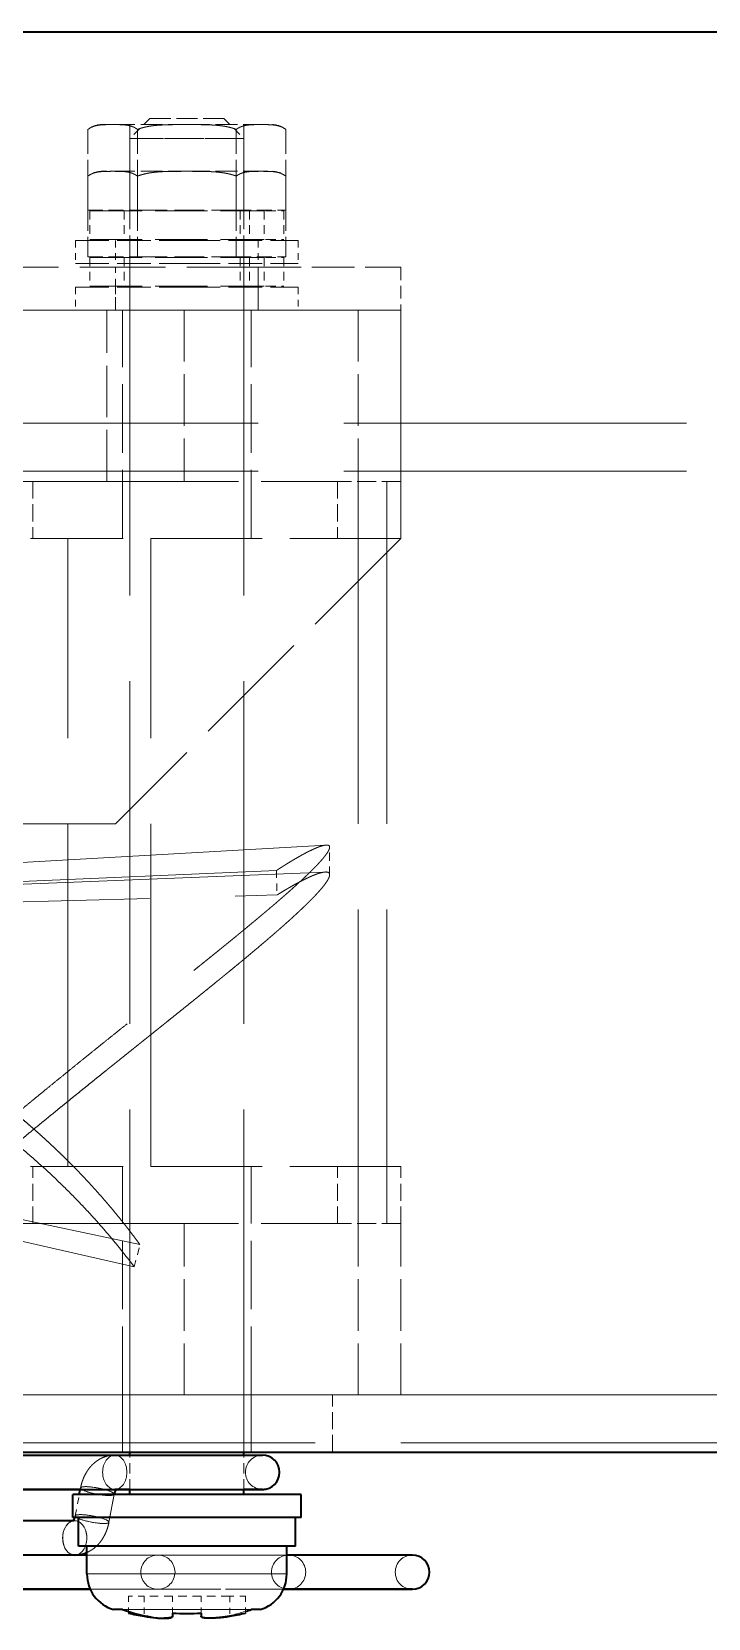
# Model space of a CAD drawing. Extents: x 23 to 587, y 4 to 413.
# Drawn here: x 335.94 to 347.79, y 298.57 to 326.36 of the extents above; entities that cross this region are included whole.
import ezdxf

# ---------------------------------------------------------------- set-up
doc = ezdxf.new("R2010")
doc.units = 0
doc.linetypes.add('DASHED', pattern=[15, 12, -3])
doc.layers.get('0').update_dxf_attribs({"lineweight": 13})

# ---------------------------------------------------------------- blocks, each defined once
blk = doc.blocks.new('BLOCK398')
at = {"color": 7, "lineweight": 35}
for p, q in [((-67.61, -66.05), (556.39, -66.05)), ((-65.61, -115.8), (554.39, -115.8)), ((463.39, -119.408), (414.39, -119.408)), ((463.506, -120.608), (414.39, -120.608)), ((414.39, -120.608), (463.506, -120.608)), ((463.506, -120.608), (414.39, -120.608)), ((414.39, -120.608), (463.506, -120.608)), ((463.506, -120.608), (414.39, -120.608)), ((414.39, -120.608), (463.506, -120.608))]:
    blk.add_line(p, q, dxfattribs=at)
at = {"color": 7, "linetype": 'DASHED', "lineweight": 13, "ltscale": 0.009608}
for p, q in [((463.89, -69.303), (464.274, -69.303)), ((463.89, -70.94), (464.274, -70.94))]:
    blk.add_line(p, q, dxfattribs=at)
at = {"color": 7, "linetype": 'DASHED', "lineweight": 13, "ltscale": 0.000444899}
for p, q in [((464.292, -69.303), (464.274, -69.303)), ((464.292, -70.94), (464.274, -70.94))]:
    blk.add_line(p, q, dxfattribs=at)
at = {"color": 7, "linetype": 'DASHED', "lineweight": 13, "ltscale": 0.000446176}
for p, q in [((464.31, -69.303), (464.292, -69.303)), ((464.31, -70.94), (464.292, -70.94))]:
    blk.add_line(p, q, dxfattribs=at)
at = {"color": 7, "linetype": 'DASHED', "lineweight": 13, "ltscale": 0.063612}
for p, q in [((464.31, -69.303), (466.854, -69.303)), ((464.31, -70.94), (466.854, -70.94))]:
    blk.add_line(p, q, dxfattribs=at)
at = {"color": 7, "linetype": 'DASHED', "lineweight": 13, "ltscale": 0.024749}
for p, q in [((465.59, -69.093), (464.89, -69.793)), ((468.19, -69.093), (468.89, -69.793))]:
    blk.add_line(p, q, dxfattribs=at)
at = {"color": 7, "linetype": 'DASHED', "lineweight": 13, "ltscale": 0.075}
for p, q in [((464.89, -69.303), (464.89, -72.303)), ((468.89, -69.303), (468.89, -72.303)), ((464.89, -70.94), (464.89, -73.94)), ((468.89, -70.94), (468.89, -73.94))]:
    blk.add_line(p, q, dxfattribs=at)
at = {"color": 7, "linetype": 'DASHED', "lineweight": 13, "ltscale": 0.003979}
blk.add_line((465.749, -69.093), (465.59, -69.093), dxfattribs=at)
at = {"color": 7, "linetype": 'DASHED', "lineweight": 13, "ltscale": 0.061021}
blk.add_line((468.19, -69.093), (465.749, -69.093), dxfattribs=at)
at = {"color": 7, "linetype": 'DASHED', "lineweight": 13, "ltscale": 0.000889642}
for p, q in [((466.89, -69.303), (466.854, -69.303)), ((466.89, -70.94), (466.854, -70.94))]:
    blk.add_line(p, q, dxfattribs=at)
at = {"color": 7, "linetype": 'DASHED', "lineweight": 13, "ltscale": 0.000892508}
for p, q in [((466.926, -69.303), (466.89, -69.303)), ((466.926, -70.94), (466.89, -70.94))]:
    blk.add_line(p, q, dxfattribs=at)
at = {"color": 7, "linetype": 'DASHED', "lineweight": 13, "ltscale": 0.064059}
for p, q in [((466.926, -69.303), (469.488, -69.303)), ((466.926, -70.94), (469.488, -70.94))]:
    blk.add_line(p, q, dxfattribs=at)
at = {"color": 7, "linetype": 'DASHED', "lineweight": 13, "ltscale": 0.000884856}
for p, q in [((469.488, -69.303), (469.524, -69.303)), ((469.488, -70.94), (469.524, -70.94))]:
    blk.add_line(p, q, dxfattribs=at)
at = {"color": 7, "linetype": 'DASHED', "lineweight": 13, "ltscale": 0.009181}
for p, q in [((469.523, -69.303), (469.89, -69.303)), ((469.523, -70.94), (469.89, -70.94))]:
    blk.add_line(p, q, dxfattribs=at)
at = {"color": 7, "linetype": 'DASHED', "lineweight": 13, "ltscale": 0.070753}
for p, q in [((463.426, -69.473), (463.426, -72.303)), ((465.158, -69.473), (465.158, -72.303)), ((465.158, -69.473), (465.158, -72.303)), ((468.622, -69.473), (468.622, -72.303)), ((468.622, -69.473), (468.622, -72.303)), ((470.354, -69.473), (470.354, -72.303)), ((463.426, -71.109), (463.426, -73.94)), ((465.158, -71.109), (465.158, -73.94)), ((465.158, -71.109), (465.158, -73.94)), ((468.622, -71.109), (468.622, -73.94)), ((468.622, -71.109), (468.622, -73.94)), ((470.354, -71.109), (470.354, -73.94))]:
    blk.add_line(p, q, dxfattribs=at)
at = {"color": 7, "linetype": 'DASHED', "lineweight": 13, "ltscale": 0.093879}
for p, q in [((468.645, -69.793), (464.89, -69.793)), ((468.89, -69.793), (465.135, -69.793))]:
    blk.add_line(p, q, dxfattribs=at)
at = {"color": 7, "linetype": 'DASHED', "lineweight": 13}
for p, q in [((464.89, -115.8), (464.89, -69.793)), ((468.89, -115.8), (468.89, -69.793)), ((14.39, -75.8), (474.39, -75.8)), ((466.79, -75.8), (361.99, -75.8)), ((-67.61, -79.759), (556.39, -79.759)), ((-67.61, -79.759), (556.39, -79.759)), ((-67.61, -81.441), (556.39, -81.441)), ((466.79, -81.8), (361.99, -81.8)), ((464.084, -81.8), (436.655, -81.8)), ((472.89, -81.8), (472.89, -107.8)), ((473.89, -81.8), (473.89, -107.8)), ((462.723, -105.8), (462.723, -83.8)), ((462.723, -105.8), (462.723, -83.8)), ((465.624, -105.8), (465.624, -83.8)), ((465.624, -105.8), (465.624, -83.8)), ((464.39, -93.8), (415.272, -93.8)), ((471.769, -94.539), (439.338, -96.382)), ((470.029, -95.431), (438.581, -96.77)), ((471.743, -95.483), (439.326, -96.793)), ((438.591, -97.142), (470.052, -96.287)), ((465.048, -109.316), (436.415, -102.807)), ((465.246, -108.534), (436.501, -102.467)), ((466.79, -107.8), (361.99, -107.8)), ((-65.61, -113.8), (554.39, -113.8)), ((466.79, -113.8), (361.99, -113.8)), ((-65.61, -115.482), (554.39, -115.482)), ((462.963, -118.208), (419.402, -118.208)), ((414.39, -119.408), (474.79, -119.408)), ((470.454, -119.408), (414.39, -119.408)), ((414.39, -119.408), (470.454, -119.408)), ((465.875, -119.408), (414.39, -119.408)), ((414.39, -119.408), (465.875, -119.408)), ((462.963, -119.408), (419.402, -119.408))]:
    blk.add_line(p, q, dxfattribs=at)
at = {"color": 7, "linetype": 'DASHED', "lineweight": 13, "ltscale": 0.043301}
for p, q in [((463.426, -72.303), (465.158, -72.303)), ((468.622, -72.303), (470.354, -72.303)), ((463.426, -73.94), (465.158, -73.94)), ((468.622, -73.94), (470.354, -73.94))]:
    blk.add_line(p, q, dxfattribs=at)
at = {"color": 7, "linetype": 'DASHED', "lineweight": 13, "ltscale": 0.152682}
for p, q in [((463.49, -72.325), (469.597, -72.325)), ((463.49, -73.325), (469.597, -73.325)), ((463.49, -73.962), (469.597, -73.962)), ((463.49, -74.962), (469.597, -74.962))]:
    blk.add_line(p, q, dxfattribs=at)
at = {"color": 7, "linetype": 'DASHED', "lineweight": 13, "ltscale": 0.025}
for p, q in [((463.49, -72.325), (463.49, -73.325)), ((464.69, -72.325), (464.69, -73.325)), ((468.752, -72.325), (468.752, -73.325)), ((469.079, -72.325), (469.079, -73.325)), ((469.09, -72.325), (469.09, -73.325)), ((469.597, -72.325), (469.597, -73.325)), ((470.283, -72.325), (470.283, -73.325)), ((470.29, -72.325), (470.29, -73.325)), ((463.49, -73.962), (463.49, -74.962)), ((464.69, -73.962), (464.69, -74.962)), ((468.752, -73.962), (468.752, -74.962)), ((469.079, -73.962), (469.079, -74.962)), ((469.09, -73.962), (469.09, -74.962)), ((469.597, -73.962), (469.597, -74.962)), ((470.283, -73.962), (470.283, -74.962)), ((470.29, -73.962), (470.29, -74.962)), ((466.39, -120.843), (465.39, -120.843)), ((467.39, -120.843), (466.39, -120.843)), ((468.39, -120.843), (467.39, -120.843))]:
    blk.add_line(p, q, dxfattribs=at)
at = {"color": 7, "linetype": 'DASHED', "lineweight": 13, "ltscale": 0.086603}
for p, q in [((465.158, -72.303), (468.622, -72.303)), ((465.158, -73.94), (468.622, -73.94))]:
    blk.add_line(p, q, dxfattribs=at)
at = {"color": 7, "linetype": 'DASHED', "lineweight": 13, "ltscale": 0.030093}
for p, q in [((469.079, -72.325), (470.283, -72.325)), ((469.079, -73.325), (470.283, -73.325)), ((469.079, -73.962), (470.283, -73.962)), ((469.079, -74.962), (470.283, -74.962))]:
    blk.add_line(p, q, dxfattribs=at)
at = {"color": 7, "linetype": 'DASHED', "lineweight": 13, "ltscale": 0.000170385}
for p, q in [((470.283, -72.325), (470.29, -72.325)), ((470.283, -73.325), (470.29, -73.325)), ((470.283, -73.962), (470.29, -73.962)), ((470.283, -74.962), (470.29, -74.962))]:
    blk.add_line(p, q, dxfattribs=at)
at = {"color": 7, "linetype": 'DASHED', "lineweight": 13, "ltscale": 0.0975}
for p, q in [((462.99, -73.363), (466.89, -73.363)), ((466.89, -73.363), (470.79, -73.363)), ((462.99, -74.163), (466.89, -74.163)), ((466.89, -74.163), (470.79, -74.163)), ((462.99, -75), (466.89, -75)), ((466.89, -75), (470.79, -75)), ((462.99, -75.8), (466.89, -75.8)), ((466.89, -75.8), (470.79, -75.8))]:
    blk.add_line(p, q, dxfattribs=at)
at = {"color": 7, "linetype": 'DASHED', "lineweight": 13, "ltscale": 0.02}
for p, q in [((462.99, -73.363), (462.99, -74.163)), ((464.39, -73.363), (464.39, -74.163)), ((469.39, -73.363), (469.39, -74.163)), ((470.79, -73.363), (470.79, -74.163)), ((462.99, -75), (462.99, -75.8)), ((464.39, -75), (464.39, -75.8)), ((469.39, -75), (469.39, -75.8)), ((470.79, -75), (470.79, -75.8))]:
    blk.add_line(p, q, dxfattribs=at)
at = {"color": 7, "linetype": 'DASHED', "lineweight": 13, "ltscale": 0.25}
blk.add_line((459.39, -74.3), (469.39, -74.3), dxfattribs=at)
at = {"color": 7, "linetype": 'DASHED', "lineweight": 13, "ltscale": 0.0375}
for p, q in [((464.39, -75.8), (464.39, -74.3)), ((469.39, -74.3), (469.39, -75.8)), ((469.39, -75.8), (469.39, -74.3)), ((474.39, -74.3), (474.39, -75.8))]:
    blk.add_line(p, q, dxfattribs=at)
at = {"color": 7, "linetype": 'DASHED', "lineweight": 13, "ltscale": 0.125}
blk.add_line((469.39, -74.3), (474.39, -74.3), dxfattribs=at)
at = {"color": 7, "linetype": 'DASHED', "lineweight": 13, "ltscale": 0.090002}
blk.add_line((459.39, -75.8), (462.99, -75.8), dxfattribs=at)
at = {"color": 7, "linetype": 'DASHED', "lineweight": 13, "ltscale": 0.15}
for p, q in [((464.084, -81.8), (464.084, -75.8)), ((466.79, -75.8), (466.79, -81.8)), ((466.79, -75.8), (466.79, -81.8)), ((472.89, -75.8), (472.89, -81.8)), ((474.39, -75.8), (474.39, -81.8)), ((466.79, -113.8), (466.79, -107.8)), ((466.79, -113.8), (466.79, -107.8)), ((472.89, -113.8), (472.89, -107.8)), ((474.39, -113.8), (474.39, -107.8))]:
    blk.add_line(p, q, dxfattribs=at)
at = {"color": 7, "linetype": 'DASHED', "lineweight": 13, "ltscale": 0.2}
for p, q in [((464.64, -83.8), (464.64, -75.8)), ((464.64, -83.8), (464.64, -75.8)), ((469.14, -83.8), (469.14, -75.8)), ((469.14, -83.8), (469.14, -75.8)), ((474.39, -75.8), (474.39, -83.8)), ((464.64, -113.8), (464.64, -105.8)), ((464.64, -113.8), (464.64, -105.8)), ((469.14, -113.8), (469.14, -105.8)), ((469.14, -113.8), (469.14, -105.8))]:
    blk.add_line(p, q, dxfattribs=at)
at = {"color": 7, "linetype": 'DASHED', "lineweight": 13, "ltscale": 0.19}
for p, q in [((466.79, -75.8), (474.39, -75.8)), ((466.79, -113.8), (474.39, -113.8))]:
    blk.add_line(p, q, dxfattribs=at)
at = {"color": 7, "linetype": 'DASHED', "lineweight": 13, "ltscale": 0.089998}
blk.add_line((470.79, -75.8), (474.39, -75.8), dxfattribs=at)
at = {"color": 7, "linetype": 'DASHED', "lineweight": 13, "ltscale": 0.05}
for p, q in [((461.492, -81.8), (461.492, -83.8)), ((461.492, -81.8), (461.492, -83.8)), ((472.164, -81.8), (472.164, -83.8)), ((472.164, -81.8), (472.164, -83.8)), ((474.39, -83.8), (474.39, -81.8)), ((474.39, -83.8), (474.39, -81.8)), ((461.492, -107.8), (461.492, -105.8)), ((461.492, -107.8), (461.492, -105.8)), ((472.164, -107.8), (472.164, -105.8)), ((472.164, -107.8), (472.164, -105.8)), ((474.39, -107.8), (474.39, -105.8)), ((474.39, -107.8), (474.39, -105.8)), ((464.64, -115.8), (464.64, -113.8)), ((464.64, -113.8), (464.64, -115.8)), ((469.14, -115.8), (469.14, -113.8)), ((469.14, -113.8), (469.14, -115.8)), ((471.99, -115.8), (471.99, -113.8))]:
    blk.add_line(p, q, dxfattribs=at)
at = {"color": 7, "linetype": 'DASHED', "lineweight": 13, "ltscale": 0.266794}
for p, q in [((461.492, -81.8), (472.164, -81.8)), ((461.492, -107.8), (472.164, -107.8))]:
    blk.add_line(p, q, dxfattribs=at)
at = {"color": 7, "linetype": 'DASHED', "lineweight": 13, "ltscale": 0.05565}
for p, q in [((474.39, -81.8), (472.164, -81.8)), ((474.39, -107.8), (472.164, -107.8))]:
    blk.add_line(p, q, dxfattribs=at)
at = {"color": 7, "linetype": 'DASHED', "lineweight": 13, "ltscale": 0.32435}
for p, q in [((474.39, -83.8), (461.416, -83.8)), ((474.39, -105.8), (461.416, -105.8))]:
    blk.add_line(p, q, dxfattribs=at)
at = {"color": 7, "linetype": 'DASHED', "lineweight": 13, "ltscale": 0.353553}
blk.add_line((474.39, -83.8), (464.39, -93.8), dxfattribs=at)
at = {"color": 7, "linetype": 'DASHED', "lineweight": 13, "ltscale": 0.024122}
blk.add_line((471.89, -95.581), (471.89, -94.616), dxfattribs=at)
at = {"color": 7, "linetype": 'DASHED', "lineweight": 13, "ltscale": 0.021412}
blk.add_line((470.029, -95.431), (470.051, -96.287), dxfattribs=at)
at = {"color": 7, "linetype": 'DASHED', "lineweight": 13, "ltscale": 0.020169}
blk.add_line((465.048, -109.316), (465.246, -108.534), dxfattribs=at)
at = {"color": 7, "lineweight": 13}
blk.add_line((-65.61, -113.8), (554.39, -113.8), dxfattribs=at)
at = {"color": 7, "lineweight": 35, "ltscale": 0.109234}
for p, q in [((460.476, -115.908), (464.845, -115.908)), ((460.476, -117.108), (464.845, -117.108))]:
    blk.add_line(p, q, dxfattribs=at)
at = {"color": 7, "linetype": 'DASHED', "lineweight": 13, "ltscale": 0.109234}
for p, q in [((464.845, -115.908), (460.476, -115.908)), ((468.735, -115.908), (464.365, -115.908)), ((464.365, -115.908), (468.735, -115.908))]:
    blk.add_line(p, q, dxfattribs=at)
at = {"color": 7, "lineweight": 35, "ltscale": 0.117364}
for p, q in [((464.845, -115.908), (469.54, -115.908)), ((464.845, -117.108), (469.54, -117.108))]:
    blk.add_line(p, q, dxfattribs=at)
at = {"color": 7, "linetype": 'DASHED', "lineweight": 13, "ltscale": 0.048614}
blk.add_line((466.79, -115.908), (464.845, -115.908), dxfattribs=at)
at = {"color": 7, "lineweight": 35, "ltscale": 0.002707}
for p, q in [((464.89, -115.908), (464.89, -115.8)), ((468.89, -115.908), (468.89, -115.8))]:
    blk.add_line(p, q, dxfattribs=at)
at = {"color": 7, "linetype": 'DASHED', "lineweight": 13, "ltscale": 0.03}
for p, q in [((464.89, -117.108), (464.89, -115.908)), ((468.89, -117.108), (468.89, -115.908))]:
    blk.add_line(p, q, dxfattribs=at)
at = {"color": 7, "linetype": 'DASHED', "lineweight": 13, "ltscale": 0.06875}
blk.add_line((469.54, -115.908), (466.79, -115.908), dxfattribs=at)
at = {"color": 7, "linetype": 'DASHED', "lineweight": 13, "ltscale": 0.020136}
for p, q in [((469.54, -115.908), (468.735, -115.908)), ((468.735, -115.908), (469.54, -115.908))]:
    blk.add_line(p, q, dxfattribs=at)
at = {"color": 7, "lineweight": 35, "ltscale": 0.06579}
blk.add_line((463.158, -117.108), (460.526, -117.108), dxfattribs=at)
at = {"color": 7, "lineweight": 35, "ltscale": 0.004694}
blk.add_line((463.123, -117.293), (463.158, -117.108), dxfattribs=at)
at = {"color": 7, "lineweight": 35, "ltscale": 0.004696}
blk.add_line((463.123, -117.293), (463.158, -117.108), dxfattribs=at)
at = {"color": 7, "linetype": 'DASHED', "lineweight": 13, "ltscale": 0.001315}
blk.add_line((463.158, -117.108), (463.167, -117.057), dxfattribs=at)
at = {"color": 7, "linetype": 'DASHED', "lineweight": 13, "ltscale": 0.001313}
blk.add_line((463.158, -117.108), (463.167, -117.057), dxfattribs=at)
at = {"color": 7, "linetype": 'DASHED', "lineweight": 13, "ltscale": 0.031438}
blk.add_line((464.415, -117.108), (463.158, -117.108), dxfattribs=at)
at = {"color": 7, "lineweight": 35, "ltscale": 0.013121}
blk.add_line((464.89, -117.108), (464.365, -117.108), dxfattribs=at)
at = {"color": 7, "linetype": 'DASHED', "lineweight": 13, "ltscale": 0.00125}
for p, q in [((464.365, -117.108), (464.415, -117.108)), ((462.963, -118.208), (462.913, -118.208))]:
    blk.add_line(p, q, dxfattribs=at)
at = {"color": 7, "lineweight": 35, "ltscale": 0.010757}
blk.add_line((464.845, -117.108), (464.415, -117.108), dxfattribs=at)
at = {"color": 7, "lineweight": 35, "ltscale": 0.011872}
blk.add_line((464.415, -117.108), (464.89, -117.108), dxfattribs=at)
at = {"color": 7, "lineweight": 35, "ltscale": 0.001114}
blk.add_line((464.89, -117.108), (464.845, -117.108), dxfattribs=at)
at = {"color": 7, "linetype": 'DASHED', "lineweight": 13, "ltscale": 0.096113}
blk.add_line((468.735, -117.108), (464.89, -117.108), dxfattribs=at)
at = {"color": 7, "linetype": 'DASHED', "lineweight": 13, "ltscale": 0.0475}
blk.add_line((466.79, -117.108), (464.89, -117.108), dxfattribs=at)
at = {"color": 7, "linetype": 'DASHED', "lineweight": 13, "ltscale": 0.096112}
blk.add_line((464.89, -117.108), (468.735, -117.108), dxfattribs=at)
at = {"color": 7, "lineweight": 35, "ltscale": 0.004612}
for p, q in [((464.89, -117.293), (464.89, -117.108)), ((468.89, -117.293), (468.89, -117.108))]:
    blk.add_line(p, q, dxfattribs=at)
at = {"color": 7, "linetype": 'DASHED', "lineweight": 13, "ltscale": 0.0525}
blk.add_line((468.89, -117.108), (466.79, -117.108), dxfattribs=at)
at = {"color": 7, "linetype": 'DASHED', "lineweight": 13, "ltscale": 0.00387}
blk.add_line((468.889, -117.108), (468.735, -117.108), dxfattribs=at)
at = {"color": 7, "linetype": 'DASHED', "lineweight": 13, "ltscale": 0.003886}
blk.add_line((468.735, -117.108), (468.89, -117.108), dxfattribs=at)
at = {"color": 7, "lineweight": 35, "ltscale": 0.016266}
blk.add_line((469.54, -117.108), (468.889, -117.108), dxfattribs=at)
at = {"color": 7, "lineweight": 35, "ltscale": 0.01625}
for p, q in [((469.54, -117.108), (468.89, -117.108)), ((468.89, -117.108), (469.54, -117.108))]:
    blk.add_line(p, q, dxfattribs=at)
at = {"color": 7, "lineweight": 35, "ltscale": 0.012242}
for p, q in [((463.38, -117.293), (462.89, -117.293)), ((463.38, -118.093), (462.89, -118.093))]:
    blk.add_line(p, q, dxfattribs=at)
at = {"color": 7, "lineweight": 35, "ltscale": 0.02}
for p, q in [((462.89, -118.093), (462.89, -117.293)), ((470.89, -118.093), (470.89, -117.293))]:
    blk.add_line(p, q, dxfattribs=at)
at = {"color": 7, "linetype": 'DASHED', "lineweight": 13, "ltscale": 0.018926}
blk.add_line((462.982, -118.037), (463.123, -117.293), dxfattribs=at)
blk.add_line((462.982, -118.037), (463.123, -117.293), dxfattribs=at)
at = {"color": 7, "lineweight": 35, "ltscale": 0.187758}
for p, q in [((470.89, -117.293), (463.38, -117.293)), ((470.89, -118.093), (463.38, -118.093))]:
    blk.add_line(p, q, dxfattribs=at)
at = {"color": 7, "linetype": 'DASHED', "lineweight": 13, "ltscale": 0.024935}
blk.add_line((464.161, -118.26), (464.346, -117.28), dxfattribs=at)
at = {"color": 7, "linetype": 'DASHED', "lineweight": 13, "ltscale": 0.02461}
blk.add_line((464.344, -117.293), (464.161, -118.26), dxfattribs=at)
at = {"color": 7, "lineweight": 35, "ltscale": 0.000324867}
blk.add_line((464.346, -117.28), (464.344, -117.293), dxfattribs=at)
at = {"color": 7, "lineweight": 35, "ltscale": 0.065789}
blk.add_line((462.913, -118.208), (460.282, -118.208), dxfattribs=at)
at = {"color": 7, "linetype": 'DASHED', "lineweight": 13, "ltscale": 0.001445}
blk.add_line((462.968, -118.093), (462.982, -118.037), dxfattribs=at)
blk.add_line((462.968, -118.093), (462.982, -118.037), dxfattribs=at)
at = {"color": 7, "lineweight": 35, "ltscale": 0.025}
for p, q in [((463.09, -119.093), (463.09, -118.093)), ((470.69, -119.093), (470.69, -118.093))]:
    blk.add_line(p, q, dxfattribs=at)
at = {"color": 7, "lineweight": 35, "ltscale": 0.099712}
blk.add_line((462.963, -119.408), (458.975, -119.408), dxfattribs=at)
at = {"color": 7, "lineweight": 35, "ltscale": 0.01163}
blk.add_line((463.555, -119.093), (463.09, -119.093), dxfattribs=at)
at = {"color": 7, "lineweight": 35, "ltscale": 0.024475}
for p, q in [((463.39, -120.072), (463.39, -119.093)), ((470.39, -120.072), (470.39, -119.093))]:
    blk.add_line(p, q, dxfattribs=at)
at = {"color": 7, "linetype": 'DASHED', "lineweight": 13, "ltscale": 0.175}
blk.add_line((470.39, -119.408), (463.39, -119.408), dxfattribs=at)
at = {"color": 7, "lineweight": 35, "ltscale": 0.17837}
blk.add_line((470.69, -119.093), (463.555, -119.093), dxfattribs=at)
at = {"color": 7, "lineweight": 35, "ltscale": 0.11}
blk.add_line((474.79, -119.408), (470.39, -119.408), dxfattribs=at)
at = {"color": 7, "linetype": 'DASHED', "lineweight": 13, "ltscale": 0.164288}
blk.add_line((469.962, -120.072), (463.39, -120.072), dxfattribs=at)
at = {"color": 7, "lineweight": 13, "ltscale": 0.010712}
blk.add_line((463.818, -120.072), (463.39, -120.072), dxfattribs=at)
at = {"color": 7, "lineweight": 13, "ltscale": 0.164288}
blk.add_line((470.39, -120.072), (463.818, -120.072), dxfattribs=at)
at = {"color": 7, "linetype": 'DASHED', "lineweight": 13, "ltscale": 0.010712}
blk.add_line((470.39, -120.072), (469.962, -120.072), dxfattribs=at)
at = {"color": 7, "linetype": 'DASHED', "lineweight": 13, "ltscale": 0.169208}
for p, q in [((470.274, -120.608), (463.506, -120.608)), ((463.506, -120.608), (470.274, -120.608))]:
    blk.add_line(p, q, dxfattribs=at)
at = {"color": 7, "linetype": 'DASHED', "lineweight": 13, "ltscale": 0.169207}
for p, q in [((470.274, -120.608), (463.506, -120.608)), ((463.506, -120.608), (470.274, -120.608))]:
    blk.add_line(p, q, dxfattribs=at)
at = {"color": 7, "linetype": 'DASHED', "lineweight": 13, "ltscale": 0.059238}
for p, q in [((465.875, -120.608), (463.506, -120.608)), ((463.506, -120.608), (465.875, -120.608))]:
    blk.add_line(p, q, dxfattribs=at)
at = {"color": 7, "linetype": 'DASHED', "lineweight": 13, "ltscale": 0.01375}
for p, q in [((465.39, -120.843), (464.84, -120.843)), ((468.94, -120.843), (468.39, -120.843))]:
    blk.add_line(p, q, dxfattribs=at)
at = {"color": 7, "linetype": 'DASHED', "lineweight": 13, "ltscale": 0.014978}
for p, q in [((464.84, -120.843), (464.84, -121.442)), ((466.39, -120.843), (466.39, -121.442)), ((467.39, -120.843), (467.39, -121.442)), ((468.94, -120.843), (468.94, -121.442))]:
    blk.add_line(p, q, dxfattribs=at)
at = {"color": 7, "linetype": 'DASHED', "lineweight": 13, "ltscale": 0.017154}
blk.add_line((465.39, -120.843), (465.39, -121.529), dxfattribs=at)
at = {"color": 7, "linetype": 'DASHED', "lineweight": 13, "ltscale": 0.01775}
for p, q in [((465.39, -120.843), (465.39, -121.553)), ((468.39, -120.843), (468.39, -121.553)), ((468.39, -120.843), (468.39, -121.553))]:
    blk.add_line(p, q, dxfattribs=at)
at = {"color": 7, "lineweight": 35, "ltscale": 0.112897}
for p, q in [((474.79, -120.608), (470.274, -120.608)), ((470.274, -120.608), (474.79, -120.608))]:
    blk.add_line(p, q, dxfattribs=at)
at = {"color": 7, "lineweight": 35, "ltscale": 0.004501}
for p, q in [((470.454, -120.608), (470.274, -120.608)), ((470.274, -120.608), (470.454, -120.608))]:
    blk.add_line(p, q, dxfattribs=at)
at = {"color": 7, "lineweight": 35, "ltscale": 0.000429883}
blk.add_line((470.471, -120.608), (470.454, -120.608), dxfattribs=at)
at = {"color": 7, "linetype": 'DASHED', "lineweight": 13, "ltscale": 0.120702}
blk.add_line((469.147, -121.318), (464.319, -121.318), dxfattribs=at)
at = {"color": 7, "lineweight": 35, "ltscale": 0.00787}
for p, q in [((464.633, -121.318), (464.319, -121.318)), ((469.461, -121.318), (469.147, -121.318))]:
    blk.add_line(p, q, dxfattribs=at)
at = {"color": 7, "lineweight": 13, "ltscale": 0.120702}
blk.add_line((469.461, -121.318), (464.633, -121.318), dxfattribs=at)
at = {"color": 7, "linetype": 'DASHED', "lineweight": 13, "ltscale": 0.000349647}
blk.add_line((464.84, -121.442), (464.84, -121.456), dxfattribs=at)
at = {"color": 7, "lineweight": 13, "ltscale": 0.00059547}
blk.add_line((465.39, -121.529), (465.39, -121.553), dxfattribs=at)
at = {"color": 7, "lineweight": 35, "ltscale": 0.002772}
for p, q in [((466.39, -121.442), (466.39, -121.553)), ((467.39, -121.442), (467.39, -121.553))]:
    blk.add_line(p, q, dxfattribs=at)
at = {"color": 7, "lineweight": 35, "ltscale": 0.000349647}
blk.add_line((468.94, -121.456), (468.94, -121.442), dxfattribs=at)
at = {"color": 7, "linetype": 'DASHED', "lineweight": 13}
for centre, radius, start, end in [((463.912, -70.082), 0.78, 91.6264, 128.5847), ((469.868, -70.082), 0.78, 51.4153, 88.3736), ((463.912, -71.719), 0.78, 91.6264, 128.5847), ((469.868, -71.719), 0.78, 51.4153, 88.3736), ((471.787, -94.734), 0.195, 74.3218, 95.2769), ((471.823, -94.611), 0.0673, 355.9602, 74.9618), ((471.762, -95.697), 0.215, 68.6884, 95.1363), ((471.806, -95.574), 0.0842, 355.7736, 65.9823), ((469.54, -116.508), 0.6, 90, 270), ((469.54, -116.508), 0.6, 90, 180), ((469.54, -116.508), 0.6, 0, 90), ((469.54, -116.508), 0.6, 180, 270), ((469.54, -116.508), 0.6, 282.0173, 359.9996), ((462.959, -118.334), 0.125, 88.2774, 119.2193), ((465.875, -120.008), 0.6, 90, 180), ((465.875, -120.008), 0.6, 0, 90), ((470.454, -120.008), 0.6, 90, 180), ((470.454, -120.008), 0.6, 0, 90), ((474.79, -120.008), 0.6, 90, 180), ((465.875, -120.008), 0.6, 180, 270), ((465.875, -120.008), 0.6, 270, 360), ((470.454, -120.008), 0.6, 180, 270), ((470.454, -120.008), 0.6, 271.6199, 0.0118), ((474.79, -120.008), 0.6, 180, 270), ((466.89, -112.694), 8.985, 256.8128, 260.3912), ((466.324, -116.095), 5.537, 260.2935, 264.6527), ((466.121, -118.363), 3.259, 264.4882, 269.6108), ((467.659, -118.367), 3.256, 270.3792, 275.5166)]:
    blk.add_arc(centre, radius, start, end, dxfattribs=at)
at = {"color": 7, "lineweight": 35}
for centre, radius, start, end in [((469.54, -116.508), 0.6, 270, 450), ((464.763, -117.345), 0.421, 145.7836, 171.1284), ((469.536, -116.478), 0.631, 270.354, 281.787), ((462.668, -118.021), 0.308, 318.48, 346.4895), ((462.615, -117.996), 0.366, 324.6195, 344.7502), ((462.961, -118.346), 1.063, 270.0992, 293.795), ((462.961, -118.346), 1.063, 270.0992, 293.795), ((474.79, -120.008), 0.6, 0, 90), ((474.79, -120.008), 0.6, 270, 360), ((464.69, -120.072), 1.3, 179.9994, 253.3988), ((469.09, -120.072), 1.3, 286.6012, 0.0006), ((466.89, -112.694), 8.985, 256.8128, 260.3912), ((466.324, -116.092), 5.54, 260.299, 264.6556), ((466.89, -112.688), 8.769, 266.7311, 273.2689), ((466.89, -112.688), 8.769, 266.7311, 273.2689), ((467.456, -116.095), 5.537, 275.3473, 279.7065), ((466.89, -112.694), 8.985, 279.6088, 283.1872), ((466.89, -112.694), 8.985, 279.6088, 283.1872)]:
    blk.add_arc(centre, radius, start, end, dxfattribs=at)
at = {"color": 7, "linetype": 'DASHED', "lineweight": 13}
for centre, major_axis, ratio, start_param, end_param in [((464.365, -116.508), (0, 0.6), 0.707107, 4.712389, 10.995574), ((464.365, -116.508), (0, -0.6), 0.707107, 3.141593, 9.424778), ((463.757, -117.168), (-0.59, 0.112), 0.183013, 6.283185, 6.689113), ((463.757, -117.168), (0.59, -0.112), 0.183013, 3.176254, 9.459439), ((463.757, -117.168), (-0.59, 0.112), 0.183013, 3.141593, 6.283185), ((463.757, -117.168), (-0.59, 0.112), 0.183013, 1.732481, 3.01451), ((462.963, -118.808), (0, -0.6), 0.707107, 0.01688846535895153, 6.300073772538538), ((462.963, -118.808), (0, 0.6), 0.707107, 4.712389, 6.410674), ((463.571, -118.148), (0.59, -0.112), 0.183013, 5.515118, 11.798303), ((463.571, -118.148), (-0.59, 0.112), 0.183013, 5.515118, 6.72055), ((463.571, -118.148), (-0.59, 0.112), 0.183013, 0.651187, 5.515118), ((462.963, -118.808), (0, 0.6), 0.707107, 3.141593, 4.712389), ((466.89, -112.693), (0, 9), 0.877583, 3.279075, 3.404035)]:
    blk.add_ellipse(centre, major_axis=major_axis, ratio=ratio, start_param=start_param, end_param=end_param, dxfattribs=at)
at = {"color": 7, "lineweight": 13}
for centre, major_axis, ratio, start_param, end_param in [((463.757, -117.168), (-0.59, 0.112), 0.183013, 0.405928, 1.732481), ((463.757, -117.168), (-0.59, 0.112), 0.183013, 3.01451, 3.141593), ((462.963, -118.808), (0, 0.6), 0.707107, 0.127488, 3.141593), ((463.571, -118.148), (-0.59, 0.112), 0.183013, 0.437364, 0.651187), ((462.963, -118.808), (0, -0.6), 0.707107, 0.016888, 0.040927)]:
    blk.add_ellipse(centre, major_axis=major_axis, ratio=ratio, start_param=start_param, end_param=end_param, dxfattribs=at)
at = {"color": 7, "lineweight": 35}
for major_axis, start_param, end_param in [((0, -9), 5.993434, 6.145703), ((0, 9), 3.404035, 3.431344)]:
    blk.add_ellipse((466.89, -112.693), major_axis=major_axis, ratio=0.877583, start_param=start_param, end_param=end_param, dxfattribs=at)
at = {"color": 7, "linetype": 'DASHED', "lineweight": 13}
for points, degree, knots in [([(464.257, -69.303), (464.187, -69.303), (464.118, -69.303), (464.048, -69.304), (463.919, -69.308), (463.788, -69.323), (463.728, -69.333), (463.63, -69.358), (463.534, -69.401), (463.497, -69.421), (463.461, -69.445), (463.426, -69.473)], 5, [0, 0, 0, 0, 0, 0, 0.975988, 0.975988, 0.975988, 1.808297, 1.808297, 1.808297, 2.320107, 2.320107, 2.320107, 2.320107, 2.320107, 2.320107]), ([(464.274, -69.303), (464.209, -69.303), (464.143, -69.303), (464.077, -69.304), (463.949, -69.307), (463.821, -69.319), (463.758, -69.327), (463.654, -69.35), (463.549, -69.393), (463.507, -69.414), (463.466, -69.441), (463.426, -69.473)], 5, [2.471632, 2.471632, 2.471632, 2.471632, 2.471632, 2.471632, 3.399537, 3.399537, 3.399537, 4.257277, 4.257277, 4.257277, 4.84271, 4.84271, 4.84271, 4.84271, 4.84271, 4.84271]), ([(464.292, -69.303), (464.361, -69.303), (464.431, -69.303), (464.5, -69.304), (464.631, -69.306), (464.763, -69.319), (464.825, -69.327), (464.93, -69.35), (465.034, -69.393), (465.076, -69.414), (465.118, -69.441), (465.158, -69.473)], 5, [0.099738, 0.099738, 0.099738, 0.099738, 0.099738, 0.099738, 1.076526, 1.076526, 1.076526, 1.934266, 1.934266, 1.934266, 2.519699, 2.519699, 2.519699, 2.519699, 2.519699, 2.519699]), ([(465.158, -69.473), (465.118, -69.441), (465.076, -69.414), (465.034, -69.393), (464.93, -69.35), (464.825, -69.327), (464.763, -69.319), (464.635, -69.307), (464.507, -69.304), (464.441, -69.303), (464.375, -69.303), (464.31, -69.303)], 5, [0, 0, 0, 0, 0, 0, 0.585428, 0.585428, 0.585428, 1.443158, 1.443158, 1.443158, 2.370884, 2.370884, 2.370884, 2.370884, 2.370884, 2.370884]), ([(465.158, -69.473), (465.238, -69.441), (465.321, -69.414), (465.405, -69.393), (465.613, -69.35), (465.823, -69.327), (465.947, -69.319), (466.205, -69.307), (466.46, -69.304), (466.592, -69.303), (466.723, -69.303), (466.854, -69.303)], 5, [0, 0, 0, 0, 0, 0, 0.585428, 0.585428, 0.585428, 1.443158, 1.443158, 1.443158, 2.370884, 2.370884, 2.370884, 2.370884, 2.370884, 2.370884]), ([(466.854, -69.303), (466.723, -69.303), (466.592, -69.303), (466.46, -69.304), (466.205, -69.307), (465.947, -69.319), (465.823, -69.327), (465.613, -69.35), (465.405, -69.393), (465.321, -69.414), (465.238, -69.441), (465.158, -69.473)], 5, [2.471632, 2.471632, 2.471632, 2.471632, 2.471632, 2.471632, 3.399537, 3.399537, 3.399537, 4.257277, 4.257277, 4.257277, 4.84271, 4.84271, 4.84271, 4.84271, 4.84271, 4.84271]), ([(466.926, -69.303), (467.057, -69.303), (467.188, -69.303), (467.32, -69.304), (467.575, -69.307), (467.833, -69.319), (467.957, -69.327), (468.167, -69.35), (468.375, -69.393), (468.459, -69.414), (468.542, -69.441), (468.622, -69.473)], 5, [2.471632, 2.471632, 2.471632, 2.471632, 2.471632, 2.471632, 3.399537, 3.399537, 3.399537, 4.257277, 4.257277, 4.257277, 4.84271, 4.84271, 4.84271, 4.84271, 4.84271, 4.84271]), ([(468.622, -69.473), (468.542, -69.441), (468.459, -69.414), (468.375, -69.393), (468.167, -69.35), (467.957, -69.327), (467.833, -69.319), (467.575, -69.307), (467.32, -69.304), (467.188, -69.303), (467.057, -69.303), (466.926, -69.303)], 5, [0, 0, 0, 0, 0, 0, 0.585428, 0.585428, 0.585428, 1.443158, 1.443158, 1.443158, 2.370884, 2.370884, 2.370884, 2.370884, 2.370884, 2.370884]), ([(468.622, -69.473), (468.662, -69.441), (468.704, -69.414), (468.746, -69.393), (468.85, -69.35), (468.955, -69.327), (469.017, -69.319), (469.145, -69.307), (469.273, -69.304), (469.339, -69.303), (469.405, -69.303), (469.47, -69.303)], 5, [0, 0, 0, 0, 0, 0, 0.585428, 0.585428, 0.585428, 1.443158, 1.443158, 1.443158, 2.370884, 2.370884, 2.370884, 2.370884, 2.370884, 2.370884]), ([(469.488, -69.303), (469.419, -69.303), (469.349, -69.303), (469.28, -69.304), (469.149, -69.306), (469.017, -69.319), (468.955, -69.327), (468.85, -69.35), (468.746, -69.393), (468.704, -69.414), (468.662, -69.441), (468.622, -69.473)], 5, [0.099738, 0.099738, 0.099738, 0.099738, 0.099738, 0.099738, 1.076526, 1.076526, 1.076526, 1.934266, 1.934266, 1.934266, 2.519699, 2.519699, 2.519699, 2.519699, 2.519699, 2.519699]), ([(469.506, -69.303), (469.572, -69.303), (469.637, -69.303), (469.703, -69.304), (469.831, -69.307), (469.96, -69.319), (470.022, -69.327), (470.127, -69.35), (470.231, -69.393), (470.273, -69.414), (470.314, -69.441), (470.354, -69.473)], 5, [2.471632, 2.471632, 2.471632, 2.471632, 2.471632, 2.471632, 3.399537, 3.399537, 3.399537, 4.257277, 4.257277, 4.257277, 4.84271, 4.84271, 4.84271, 4.84271, 4.84271, 4.84271]), ([(469.524, -69.303), (469.593, -69.303), (469.662, -69.303), (469.732, -69.304), (469.861, -69.308), (469.992, -69.323), (470.052, -69.333), (470.15, -69.358), (470.246, -69.401), (470.283, -69.421), (470.319, -69.445), (470.354, -69.473)], 5, [0, 0, 0, 0, 0, 0, 0.975988, 0.975988, 0.975988, 1.808297, 1.808297, 1.808297, 2.320107, 2.320107, 2.320107, 2.320107, 2.320107, 2.320107]), ([(464.257, -70.94), (464.187, -70.94), (464.118, -70.94), (464.048, -70.941), (463.919, -70.945), (463.788, -70.96), (463.728, -70.97), (463.63, -70.995), (463.534, -71.038), (463.497, -71.058), (463.461, -71.081), (463.426, -71.109)], 5, [0, 0, 0, 0, 0, 0, 0.975988, 0.975988, 0.975988, 1.808297, 1.808297, 1.808297, 2.320107, 2.320107, 2.320107, 2.320107, 2.320107, 2.320107]), ([(464.274, -70.94), (464.209, -70.94), (464.143, -70.94), (464.077, -70.94), (463.949, -70.943), (463.821, -70.955), (463.758, -70.964), (463.654, -70.987), (463.549, -71.03), (463.507, -71.051), (463.466, -71.077), (463.426, -71.109)], 5, [2.471632, 2.471632, 2.471632, 2.471632, 2.471632, 2.471632, 3.399537, 3.399537, 3.399537, 4.257277, 4.257277, 4.257277, 4.84271, 4.84271, 4.84271, 4.84271, 4.84271, 4.84271]), ([(464.292, -70.94), (464.361, -70.94), (464.431, -70.94), (464.5, -70.94), (464.631, -70.943), (464.763, -70.955), (464.825, -70.964), (464.93, -70.987), (465.034, -71.03), (465.076, -71.051), (465.118, -71.077), (465.158, -71.109)], 5, [0.099738, 0.099738, 0.099738, 0.099738, 0.099738, 0.099738, 1.076526, 1.076526, 1.076526, 1.934266, 1.934266, 1.934266, 2.519699, 2.519699, 2.519699, 2.519699, 2.519699, 2.519699]), ([(465.158, -71.109), (465.118, -71.077), (465.076, -71.051), (465.034, -71.03), (464.93, -70.987), (464.825, -70.964), (464.763, -70.955), (464.635, -70.943), (464.507, -70.94), (464.441, -70.94), (464.375, -70.94), (464.31, -70.94)], 5, [0, 0, 0, 0, 0, 0, 0.585428, 0.585428, 0.585428, 1.443158, 1.443158, 1.443158, 2.370884, 2.370884, 2.370884, 2.370884, 2.370884, 2.370884]), ([(465.158, -71.109), (465.238, -71.077), (465.321, -71.051), (465.405, -71.03), (465.613, -70.987), (465.823, -70.964), (465.947, -70.955), (466.205, -70.943), (466.46, -70.94), (466.592, -70.94), (466.723, -70.94), (466.854, -70.94)], 5, [0, 0, 0, 0, 0, 0, 0.585428, 0.585428, 0.585428, 1.443158, 1.443158, 1.443158, 2.370884, 2.370884, 2.370884, 2.370884, 2.370884, 2.370884]), ([(466.854, -70.94), (466.723, -70.94), (466.592, -70.94), (466.46, -70.94), (466.205, -70.943), (465.947, -70.955), (465.823, -70.964), (465.613, -70.987), (465.405, -71.03), (465.321, -71.051), (465.238, -71.077), (465.158, -71.109)], 5, [2.471632, 2.471632, 2.471632, 2.471632, 2.471632, 2.471632, 3.399537, 3.399537, 3.399537, 4.257277, 4.257277, 4.257277, 4.84271, 4.84271, 4.84271, 4.84271, 4.84271, 4.84271]), ([(466.926, -70.94), (467.057, -70.94), (467.188, -70.94), (467.32, -70.94), (467.575, -70.943), (467.833, -70.955), (467.957, -70.964), (468.167, -70.987), (468.375, -71.03), (468.459, -71.051), (468.542, -71.077), (468.622, -71.109)], 5, [2.471632, 2.471632, 2.471632, 2.471632, 2.471632, 2.471632, 3.399537, 3.399537, 3.399537, 4.257277, 4.257277, 4.257277, 4.84271, 4.84271, 4.84271, 4.84271, 4.84271, 4.84271]), ([(468.622, -71.109), (468.542, -71.077), (468.459, -71.051), (468.375, -71.03), (468.167, -70.987), (467.957, -70.964), (467.833, -70.955), (467.575, -70.943), (467.32, -70.94), (467.188, -70.94), (467.057, -70.94), (466.926, -70.94)], 5, [0, 0, 0, 0, 0, 0, 0.585428, 0.585428, 0.585428, 1.443158, 1.443158, 1.443158, 2.370884, 2.370884, 2.370884, 2.370884, 2.370884, 2.370884]), ([(468.622, -71.109), (468.662, -71.077), (468.704, -71.051), (468.746, -71.03), (468.85, -70.987), (468.955, -70.964), (469.017, -70.955), (469.145, -70.943), (469.273, -70.94), (469.339, -70.94), (469.405, -70.94), (469.47, -70.94)], 5, [0, 0, 0, 0, 0, 0, 0.585428, 0.585428, 0.585428, 1.443158, 1.443158, 1.443158, 2.370884, 2.370884, 2.370884, 2.370884, 2.370884, 2.370884]), ([(469.488, -70.94), (469.419, -70.94), (469.349, -70.94), (469.28, -70.94), (469.149, -70.943), (469.017, -70.955), (468.955, -70.964), (468.85, -70.987), (468.746, -71.03), (468.704, -71.051), (468.662, -71.077), (468.622, -71.109)], 5, [0.099738, 0.099738, 0.099738, 0.099738, 0.099738, 0.099738, 1.076526, 1.076526, 1.076526, 1.934266, 1.934266, 1.934266, 2.519699, 2.519699, 2.519699, 2.519699, 2.519699, 2.519699]), ([(469.506, -70.94), (469.572, -70.94), (469.637, -70.94), (469.703, -70.94), (469.831, -70.943), (469.96, -70.955), (470.022, -70.964), (470.127, -70.987), (470.231, -71.03), (470.273, -71.051), (470.314, -71.077), (470.354, -71.109)], 5, [2.471632, 2.471632, 2.471632, 2.471632, 2.471632, 2.471632, 3.399537, 3.399537, 3.399537, 4.257277, 4.257277, 4.257277, 4.84271, 4.84271, 4.84271, 4.84271, 4.84271, 4.84271]), ([(469.524, -70.94), (469.593, -70.94), (469.662, -70.94), (469.732, -70.941), (469.861, -70.945), (469.992, -70.96), (470.052, -70.97), (470.15, -70.995), (470.246, -71.038), (470.283, -71.058), (470.319, -71.081), (470.354, -71.109)], 5, [0, 0, 0, 0, 0, 0, 0.975988, 0.975988, 0.975988, 1.808297, 1.808297, 1.808297, 2.320107, 2.320107, 2.320107, 2.320107, 2.320107, 2.320107]), ([(465.246, -108.534), (464.316, -107.263), (463.273, -106.054), (462.112, -104.908), (460.643, -103.668), (459.019, -102.518), (458.809, -102.372), (458.383, -102.083), (457.946, -101.8), (457.725, -101.66), (457.279, -101.383), (456.823, -101.112), (456.593, -100.979), (456.127, -100.714), (455.65, -100.455), (455.407, -100.325), (454.921, -100.073), (454.427, -99.828), (454.178, -99.707), (453.675, -99.468), (453.163, -99.235), (452.906, -99.121), (452.102, -98.772), (451.281, -98.44), (450.717, -98.223), (448.952, -97.577), (447.116, -97.003), (445.845, -96.648), (444.209, -96.244), (442.536, -95.893), (442.188, -95.822), (441.489, -95.686), (440.785, -95.559), (440.431, -95.498), (439.332, -95.316), (438.227, -95.157), (437.475, -95.06), (435.924, -94.881), (434.366, -94.746), (433.564, -94.688), (431.94, -94.594), (430.316, -94.547), (429.495, -94.534), (428.399, -94.534), (427.305, -94.555), (427.032, -94.561), (426.482, -94.577), (425.934, -94.598), (425.661, -94.61), (425.122, -94.636), (424.584, -94.667), (424.318, -94.683), (423.785, -94.719), (423.252, -94.76), (422.987, -94.782), (421.771, -94.888), (420.565, -95.021), (419.629, -95.141), (418.701, -95.278), (417.783, -95.431)], 5, [0, 0, 0, 0, 0, 0, 17.055786, 17.055786, 17.055786, 19.562779, 19.562779, 19.562779, 22.069772, 22.069772, 22.069772, 24.579032, 24.579032, 24.579032, 27.080698, 27.080698, 27.080698, 29.595736, 29.595736, 29.595736, 32.110775, 32.110775, 32.110775, 37.382099, 37.382099, 37.382099, 48.407233, 48.407233, 48.407233, 51.287631, 51.287631, 51.287631, 54.16803, 54.16803, 54.16803, 60.230916, 60.230916, 60.230916, 66.649358, 66.649358, 66.649358, 73.208548, 73.208548, 73.208548, 75.412301, 75.412301, 75.412301, 77.61366, 77.61366, 77.61366, 79.769256, 79.769256, 79.769256, 81.924852, 81.924852, 81.924852, 89.661017, 89.661017, 89.661017, 89.661017, 89.661017, 89.661017]), ([(455.624, -108.534), (457.118, -107.167), (458.617, -105.858), (460.109, -104.602), (462.059, -103.002), (463.91, -101.512), (464.283, -101.213), (465.023, -100.621), (465.736, -100.051), (466.006, -99.835), (466.724, -99.261), (467.405, -98.715), (467.823, -98.378), (468.733, -97.641), (469.531, -96.979), (469.947, -96.628), (470.542, -96.111), (471.014, -95.674), (471.175, -95.52), (471.529, -95.168), (471.756, -94.903), (471.846, -94.775), (471.89, -94.679), (471.89, -94.616)], 5, [0, 0, 0, 0, 0, 0, 19.165224, 19.165224, 19.165224, 25.622084, 25.622084, 25.622084, 29.694078, 29.694078, 29.694078, 36.635083, 36.635083, 36.635083, 45.802142, 45.802142, 45.802142, 51.335463, 51.335463, 51.335463, 59.79901, 59.79901, 59.79901, 59.79901, 59.79901, 59.79901]), ([(471.769, -94.539), (471.725, -94.542), (471.67, -94.552), (471.606, -94.57), (471.434, -94.63), (471.215, -94.731), (471.067, -94.806), (470.793, -94.955), (470.478, -95.143), (470.335, -95.232), (470.185, -95.328), (470.029, -95.431)], 5, [0, 0, 0, 0, 0, 0, 4.196042, 4.196042, 4.196042, 9.758225, 9.758225, 9.758225, 14.011816, 14.011816, 14.011816, 14.011816, 14.011816, 14.011816]), ([(471.89, -95.58), (471.89, -95.684), (471.794, -95.857), (471.602, -96.095), (471.136, -96.581), (470.434, -97.222), (470.134, -97.488), (469.484, -98.048), (468.73, -98.676), (468.322, -99.011), (467.67, -99.541), (466.971, -100.104), (466.729, -100.298), (466.081, -100.819), (465.399, -101.364), (464.962, -101.714), (464.519, -102.069), (464.07, -102.429)], 5, [0, 0, 0, 0, 0, 0, 12.361247, 12.361247, 12.361247, 19.665742, 19.665742, 19.665742, 27.211775, 27.211775, 27.211775, 31.068601, 31.068601, 31.068601, 37.374234, 37.374234, 37.374234, 37.374234, 37.374234, 37.374234]), ([(464.365, -115.908), (464.329, -115.908), (464.258, -115.912), (464.152, -115.928), (464.049, -115.955), (463.951, -115.991), (463.857, -116.036), (463.792, -116.075), (463.733, -116.115), (463.679, -116.155), (463.608, -116.216), (463.54, -116.284), (463.476, -116.359), (463.418, -116.438), (463.365, -116.521), (463.318, -116.606), (463.278, -116.693), (463.243, -116.78), (463.212, -116.871), (463.187, -116.963), (463.173, -117.025), (463.167, -117.057)], 3, [0, 0, 0, 0, 0.107128, 0.214376, 0.319932, 0.425806, 0.52892, 0.632464, 0.650696, 0.742186, 0.834061, 0.932128, 1.031354, 1.128225, 1.22554, 1.328557, 1.417935, 1.513496, 1.609416, 1.704872, 1.800602, 1.800602, 1.800602, 1.800602]), ([(464.365, -115.908), (464.329, -115.908), (464.258, -115.912), (464.152, -115.928), (464.049, -115.955), (463.951, -115.991), (463.857, -116.036), (463.792, -116.075), (463.733, -116.115), (463.679, -116.155), (463.608, -116.216), (463.54, -116.284), (463.476, -116.359), (463.418, -116.438), (463.365, -116.521), (463.318, -116.606), (463.278, -116.693), (463.243, -116.78), (463.212, -116.871), (463.187, -116.963), (463.173, -117.025), (463.167, -117.057)], 3, [0, 0, 0, 0, 0.107128, 0.214376, 0.319932, 0.425806, 0.52892, 0.632464, 0.650696, 0.742186, 0.834061, 0.932128, 1.031354, 1.128225, 1.22554, 1.328557, 1.417935, 1.513496, 1.609416, 1.704872, 1.800602, 1.800602, 1.800602, 1.800602]), ([(464.365, -117.108), (464.371, -117.108), (464.377, -117.108), (464.384, -117.107), (464.394, -117.106), (464.405, -117.103), (464.41, -117.102), (464.416, -117.1), (464.421, -117.097), (464.423, -117.096), (464.426, -117.095), (464.428, -117.093), (464.433, -117.09), (464.424, -117.097), (464.423, -117.099), (464.421, -117.101), (464.417, -117.106), (464.413, -117.111), (464.411, -117.113), (464.405, -117.122), (464.4, -117.131), (464.396, -117.138), (464.379, -117.168), (464.366, -117.201), (464.358, -117.227), (464.352, -117.253), (464.346, -117.28)], 5, [0, 0, 0, 0, 0, 0, 0.0306492, 0.0306492, 0.0306492, 0.0546119, 0.0546119, 0.0546119, 0.0623627, 0.0623627, 0.0623627, 0.0704112, 0.0704112, 0.0704112, 0.0875156, 0.0875156, 0.0875156, 0.1013601, 0.1013601, 0.1013601, 0.1404703, 0.1404703, 0.1404703, 0.2758712, 0.2758712, 0.2758712, 0.2758712, 0.2758712, 0.2758712]), ([(464.365, -117.108), (464.374, -117.108), (464.383, -117.108), (464.392, -117.106), (464.405, -117.103), (464.417, -117.099), (464.421, -117.096), (464.427, -117.095), (464.431, -117.091), (464.427, -117.095), (464.425, -117.097), (464.424, -117.098), (464.423, -117.099), (464.422, -117.1), (464.42, -117.103), (464.418, -117.104), (464.417, -117.106), (464.415, -117.108)], 5, [0, 0, 0, 0, 0, 0, 0.04430918, 0.04430918, 0.04430918, 0.06688695, 0.06688695, 0.06688695, 0.07352231, 0.07352231, 0.07352231, 0.07807348, 0.07807348, 0.07807348, 0.08924612, 0.08924612, 0.08924612, 0.08924612, 0.08924612, 0.08924612]), ([(462.963, -118.208), (462.954, -118.208), (462.945, -118.209), (462.937, -118.21), (462.923, -118.213), (462.911, -118.218), (462.907, -118.22), (462.901, -118.222), (462.897, -118.226), (462.901, -118.222), (462.904, -118.22), (462.905, -118.218), (462.905, -118.218), (462.906, -118.216), (462.908, -118.214), (462.91, -118.212), (462.912, -118.21), (462.913, -118.208)], 5, [0, 0, 0, 0, 0, 0, 0.04430675, 0.04430675, 0.04430675, 0.06688673, 0.06688673, 0.06688673, 0.07351954, 0.07351954, 0.07351954, 0.07806895, 0.07806895, 0.07806895, 0.08923846, 0.08923846, 0.08923846, 0.08923846, 0.08923846, 0.08923846]), ([(463.39, -119.318), (463.424, -119.303), (463.483, -119.273), (463.549, -119.234), (463.61, -119.191), (463.674, -119.142), (463.751, -119.071), (463.821, -118.996), (463.886, -118.914), (463.945, -118.826), (463.996, -118.737), (464.041, -118.645), (464.08, -118.553), (464.113, -118.457), (464.14, -118.359), (464.155, -118.293), (464.161, -118.26)], 3, [0, 0, 0, 0, 0.112079, 0.197796, 0.22953, 0.337624, 0.437127, 0.542885, 0.646738, 0.749871, 0.858871, 0.956336, 1.056129, 1.158187, 1.259578, 1.361228, 1.361228, 1.361228, 1.361228]), ([(463.39, -119.318), (463.424, -119.303), (463.483, -119.273), (463.549, -119.234), (463.61, -119.191), (463.674, -119.142), (463.751, -119.071), (463.821, -118.996), (463.886, -118.914), (463.945, -118.826), (463.996, -118.737), (464.041, -118.645), (464.08, -118.553), (464.113, -118.457), (464.14, -118.359), (464.155, -118.293), (464.161, -118.26)], 3, [0, 0, 0, 0, 0.112079, 0.197796, 0.22953, 0.337624, 0.437127, 0.542885, 0.646738, 0.749871, 0.858871, 0.956336, 1.056129, 1.158187, 1.259578, 1.361228, 1.361228, 1.361228, 1.361228])]:
    blk.add_open_spline(points, degree=degree, knots=knots, dxfattribs=at)
for points in [[(470.052, -96.287), (470.543, -95.979), (470.971, -95.741), (471.323, -95.577), (471.584, -95.489), (471.743, -95.483)], [(464.07, -102.429), (462.54, -103.659), (460.927, -104.967), (459.269, -106.345), (457.59, -107.793), (455.917, -109.316)], [(457.275, -102.429), (459.2, -103.598), (460.942, -104.875), (462.494, -106.255), (463.86, -107.736), (465.048, -109.316)]]:
    blk.add_open_spline(points, degree=5, dxfattribs=at)
at = {"color": 7, "lineweight": 35}
for points, knots in [([(465.808, -121.608), (465.938, -121.62), (466.021, -121.622), (466.087, -121.624), (466.192, -121.623), (466.287, -121.611), (466.31, -121.606), (466.351, -121.598), (466.38, -121.577), (466.385, -121.57), (466.39, -121.563), (466.39, -121.553)], [0, 0, 0, 0, 0, 0, 4.334597, 4.334597, 4.334597, 6.500583, 6.500583, 6.500583, 7.188937, 7.188937, 7.188937, 7.188937, 7.188937, 7.188937]), ([(466.39, -121.553), (466.39, -121.568), (466.379, -121.578), (466.37, -121.585), (466.326, -121.606), (466.271, -121.613), (466.24, -121.617), (466.189, -121.621), (466.134, -121.622), (466.122, -121.622), (466.11, -121.623), (466.099, -121.623)], [0, 0, 0, 0, 0, 0, 1.061621, 1.061621, 1.061621, 3.74425, 3.74425, 3.74425, 4.430226, 4.430226, 4.430226, 4.430226, 4.430226, 4.430226]), ([(468.39, -121.553), (468.326, -121.564), (468.272, -121.572), (468.227, -121.578), (468.05, -121.602), (467.949, -121.61), (467.885, -121.616), (467.746, -121.623), (467.641, -121.623), (467.589, -121.621), (467.517, -121.617), (467.452, -121.602), (467.437, -121.597), (467.414, -121.588), (467.397, -121.573), (467.393, -121.567), (467.39, -121.561), (467.39, -121.553)], [0, 0, 0, 0, 0, 0, 0.801158, 0.801158, 0.801158, 3.502002, 3.502002, 3.502002, 7.005226, 7.005226, 7.005226, 8.273052, 8.273052, 8.273052, 8.82813, 8.82813, 8.82813, 8.82813, 8.82813, 8.82813]), ([(467.681, -121.623), (467.627, -121.623), (467.578, -121.621), (467.54, -121.617), (467.476, -121.611), (467.421, -121.59), (467.41, -121.584), (467.394, -121.575), (467.39, -121.557), (467.39, -121.556), (467.39, -121.554), (467.39, -121.553)], [0, 0, 0, 0, 0, 0, 3.126571, 3.126571, 3.126571, 4.341149, 4.341149, 4.341149, 4.452102, 4.452102, 4.452102, 4.452102, 4.452102, 4.452102])]:
    blk.add_open_spline(points, degree=5, knots=knots, dxfattribs=at)

msp = doc.modelspace()

# ---------------------------------------------------------------- block references
at = {"lineweight": 0, "xscale": 0.5, "yscale": 0.5, "zscale": 0.5}
msp.add_blockref('BLOCK398', (105.216, 359.385), dxfattribs=at)

doc.saveas('drawing.dxf')
